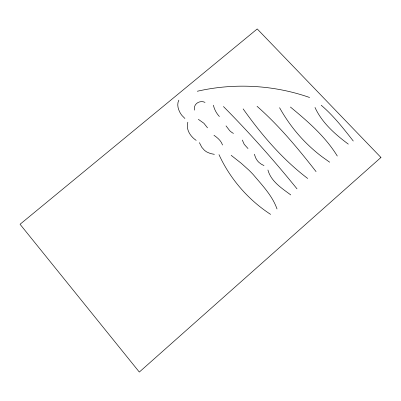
<?xml version="1.0" encoding="UTF-8"?>
<svg xmlns="http://www.w3.org/2000/svg" width="401" height="401" viewBox="0 0 401 401"><rect width="100%" height="100%" fill="white"/><g stroke="black" fill="none" stroke-linecap="round" stroke-linejoin="round"><path stroke-width="0.6" d="M187.843 122.16C185.683 129.378 190.375 136.505 196.209 140.395M178.866 100.125C176.841 103.874 177.879 108.445 179.738 112.044A22.757 21.669 -3.6 0 0 182.019 115.538L184.936 118.506M197.292 91.258C234.169 82.761 273.918 84.937 309.622 97.503M214.39 154.345L210.495 153.563L207.096 152.129A15.604 15.053 0.1 0 1 204.199 150.034L201.803 147.287L199.382 142.621M205.061 102.395C199.778 99.814 192.916 103.974 194.63 110.165M264.018 165.593L261.322 164.204L259.036 162.465A14.737 14.19 14.8 0 1 257.161 160.385L255.688 157.959L254.359 154.19M198.335 119.318L203.909 123.292L207.528 127.859M270.635 214.39C248.344 199.929 230.019 178.811 218.991 154.626M329.697 162.225L321.953 156.696A148.43 134.52 19.9 0 1 301.261 137.859C292.88 128.706 285.617 118.541 279.572 107.704M213.939 135.267C217.502 137.738 221.162 140.751 222.54 145.032M290.77 194.921C281.838 188.285 270.941 181.387 267.918 169.969M348.329 144.144C335.076 134.25 321.973 122.796 314.991 107.448M231.151 155.322L241.282 163.307L248.841 170.094A120.385 118.666 -55.3 0 1 253.387 174.766C262.264 185.337 272.374 195.738 277.026 208.996M307.712 178.485C282.354 159.232 261.487 134.731 243.126 108.877M290.399 107.022C307.823 121.423 325.396 136.576 337.306 156.054M321.186 105.242C333.462 115.643 343.421 128.42 353.291 141.042M257.036 106.29C279.156 125.719 298.033 148.49 316.093 171.648M248.024 148.56L244.229 144.345L242.304 140.034M223.432 106.526C249.372 132.671 273.863 160.235 297.021 188.861M219.407 116.541L218.319 115.282A26.421 25.108 4 0 1 214.049 107.533L213.382 105.177M226.009 125.864L229.763 130.736A17.504 16.737 5.5 0 0 233.477 133.418M380.95 157.473L139.322 372.053L20.05 224.274L257.226 28.947L380.95 157.473"/></g></svg>
